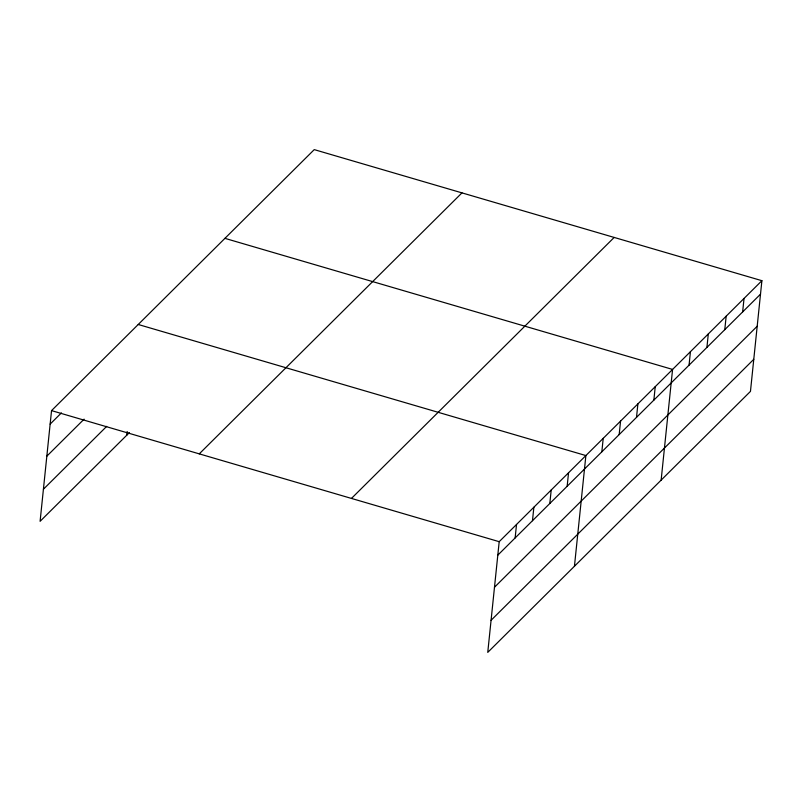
<?xml version="1.0" encoding="UTF-8"?>
<svg xmlns="http://www.w3.org/2000/svg" width="802" height="802" viewBox="0 0 802 802"><rect width="100%" height="100%" fill="white"/><g stroke="black" fill="none" stroke-linecap="round" stroke-linejoin="round"><path stroke-width="1.2" d="M761.9 280.69L499.195 541.681L487.756 652.377L750.461 391.386L761.9 280.69L314.244 149.623L51.539 410.614L40.1 521.31L129.393 432.599M126.796 435.185L127.177 431.476M515.135 537.942L516.528 524.458M532.478 520.709L533.871 507.225M549.811 503.486L551.205 490.002M567.154 486.263L568.548 472.779M574.443 566.252L585.881 455.556L138.235 324.489M601.831 451.807L603.224 438.333M619.174 434.584L620.568 421.1M636.507 417.361L637.901 403.877M653.851 400.138L655.244 386.654M661.139 480.127L672.577 369.431L224.931 238.354M689.048 365.161L690.442 351.677M706.913 347.416L708.306 333.933M724.777 329.672L726.171 316.188M742.642 311.918L744.035 298.434M50.145 424.098L61.413 412.9M46.827 456.178L84.11 419.145M43.418 489.23L106.706 426.353M199.267 453.862L461.972 192.871M351.466 498.423L614.172 237.442M497.801 555.164L760.507 294.174M494.483 587.244L757.188 326.254M491.065 620.297L753.78 359.306M51.539 410.614L499.195 541.681"/></g></svg>
